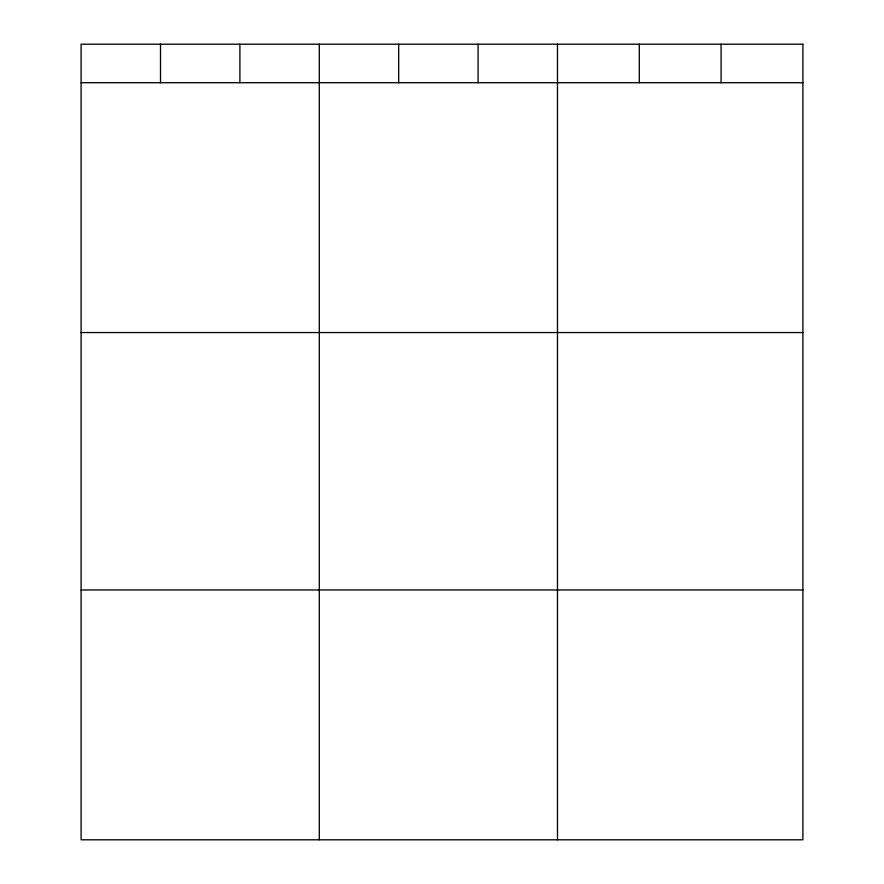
<?xml version="1.0" encoding="UTF-8"?>
<svg xmlns="http://www.w3.org/2000/svg" width="884" height="884" viewBox="0 0 884 884"><rect width="100%" height="100%" fill="white"/><g stroke="black" fill="none" stroke-linecap="round" stroke-linejoin="round"><path stroke-width="1.33" d="M81.107 82.72L802.893 82.72M81.107 332.55L802.893 332.55M81.107 589.959L802.893 589.959M721.09 44.2L721.09 82.72M639.287 44.2L639.287 82.72M557.484 44.2L557.484 839.8M478.089 44.2L478.089 82.72M398.695 44.2L398.695 82.72M319.301 44.2L319.301 839.8M239.895 44.2L239.895 82.72M160.501 44.2L160.501 82.72M802.893 44.2L81.107 44.2L81.107 839.8L802.893 839.8L802.893 44.2"/></g></svg>
